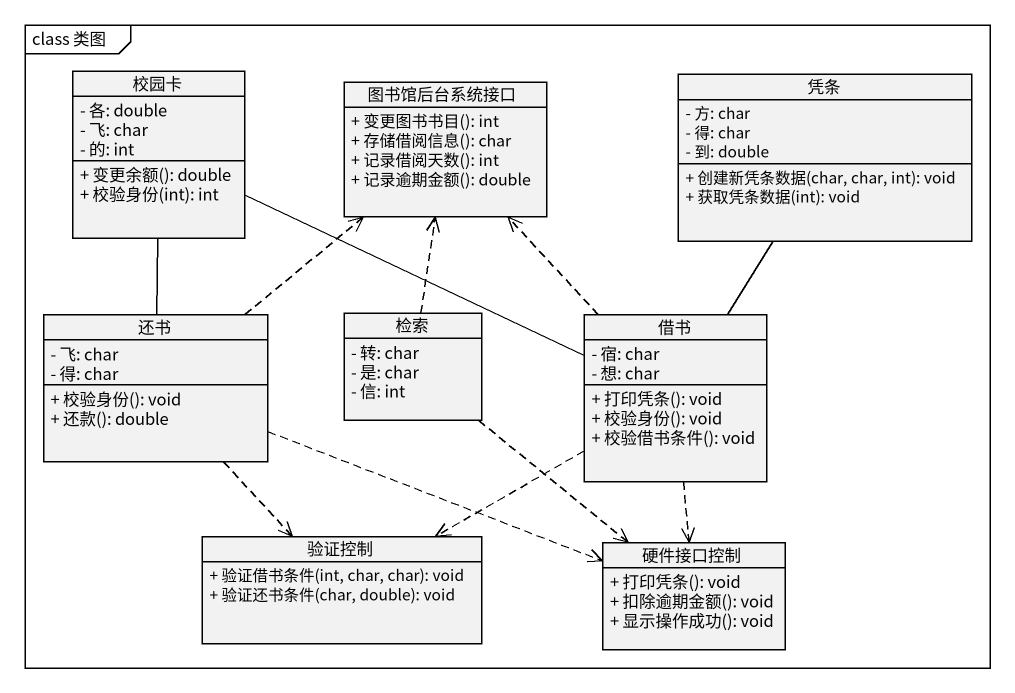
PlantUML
@startuml
mainframe class 类图
hide circle
hide empty members
skinparam classAttributeIconSize 0
class 校园卡 {
  - 各: double
  - 飞: char
  - 的: int
  + 变更余额(): double
  + 校验身份(int): int
}
class 凭条 {
  - 方: char
  - 得: char
  - 到: double
  + 创建新凭条数据(char, char, int): void
  + 获取凭条数据(int): void
}
class 图书馆后台系统接口 {
  + 变更图书书目(): int
  + 存储借阅信息(): char
  + 记录借阅天数(): int
  + 记录逾期金额(): double
}
class 还书 {
  - 飞: char
  - 得: char
  + 校验身份(): void
  + 还款(): double
}
class 检索 {
  - 转: char
  - 是: char
  - 信: int
}
class 借书 {
  - 宿: char
  - 想: char
  + 打印凭条(): void
  + 校验身份(): void
  + 校验借书条件(): void
}
class 验证控制 {
  + 验证借书条件(int, char, char): void
  + 验证还书条件(char, double): void
}
class 硬件接口控制 {
  + 打印凭条(): void
  + 扣除逾期金额(): void
  + 显示操作成功(): void
}
还书 -up- 校园卡
还书 .up.> 图书馆后台系统接口
还书 ..> 验证控制
还书 .right.> 硬件接口控制
检索 .up.> 图书馆后台系统接口
检索 ..> 硬件接口控制
借书 -left- 校园卡
借书 -up- 凭条
借书 .up.> 图书馆后台系统接口
借书 .left.> 验证控制
借书 ..> 硬件接口控制
@enduml
